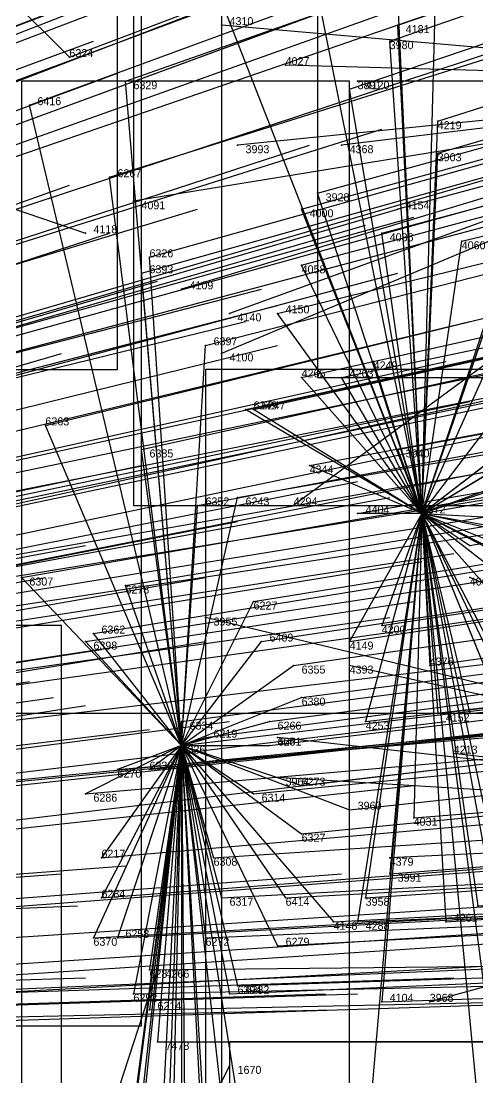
# Model space of a CAD drawing. Extents: x -0.5 to 0.59, y -0.5 to 0.59.
# Drawn here: x 0.335 to 0.392, y -0.0005 to 0.1315 of the extents above; entities that cross this region are included whole.
import ezdxf

# ---------------------------------------------------------------- set-up
doc = ezdxf.new("R2010")
doc.units = 0
for name, color, linetype in [('Clients', 3, 'CONTINUOUS'), ('Facilities', 3, 'CONTINUOUS'), ('Facilities_lines', 3, 'CONTINUOUS'), ('Min_max_boxes', 1, 'CONTINUOUS'), ('Normals', 1, 'CONTINUOUS'), ('Source_points', 5, 'CONTINUOUS'), ('Text', 3, 'CONTINUOUS')]:
    doc.layers.add(name, color=color, linetype=linetype)

msp = doc.modelspace()

# ---------------------------------------------------------------- linework, layer by layer
at = {"layer": 'Clients', "color": 5}
for p in [(0.36, 0.131, -1.25), (0.382, 0.131, -1.01), (0.381, 0.129, -1.004), (0.341, 0.127, -0.909), (0.368, 0.126, -1.25), (0.348, 0.124, -0.924), (0.376, 0.123, -0.99), (0.377, 0.124, -1.25), (0.336, 0.121, -0.894), (0.387, 0.119, -1.011), (0.362, 0.116, -1.25), (0.375, 0.116, -1.25), (0.387, 0.115, -1.009), (0.346, 0.112, -0.91), (0.372, 0.11, -0.971), (0.349, 0.109, -1.25), (0.37, 0.108, -0.965), (0.382, 0.108, -1.25), (0.343, 0.105, -1.25), (0.38, 0.105, -0.986), (0.39, 0.104, -1.008), (0.351, 0.102, -0.914), (0.37, 0.101, -0.958), (0.35, 0.1, -0.911), (0.355, 0.098, -1.25), (0.361, 0.095, -1.25), (0.367, 0.095, -0.949), (0.358, 0.091, -0.925), (0.36, 0.09, -1.25), (0.379, 0.089, -0.972), (0.37, 0.087, -0.949), (0.375, 0.087, -0.963), (0.363, 0.083, -0.932), (0.364, 0.083, -0.934), (0.338, 0.081, -0.868), (0.35, 0.078, -0.897), (0.382, 0.078, -0.975), (0.371, 0.076, -0.946), (0.362, 0.072, -0.923), (0.357, 0.071, -0.911), (0.369, 0.071, -1.25), (0.377, 0.07, -0.959), (0.391, 0.066, -0.992), (0.335, 0.062, -0.852), (0.348, 0.061, -0.883), (0.391, 0.062, -1.25), (0.364, 0.059, -0.922), (0.358, 0.057, -1.25), (0.38, 0.056, -0.96), (0.344, 0.055, -0.872), (0.343, 0.054, -0.869), (0.365, 0.054, -0.924), (0.376, 0.054, -0.949), (0.369, 0.051, -0.932), (0.376, 0.051, -1.25), (0.386, 0.051, -0.973), (0.37, 0.047, -0.931), (0.387, 0.045, -0.974), (0.391, 0.045, -0.984), (0.355, 0.044, -0.895), (0.366, 0.044, -0.923), (0.378, 0.044, -0.951), (0.358, 0.042, -0.902), (0.366, 0.041, -0.921), (0.367, 0.042, -1.25), (0.389, 0.04, -1.25), (0.347, 0.038, -0.872), (0.351, 0.038, -0.882), (0.367, 0.037, -1.25), (0.37, 0.036, -0.929), (0.343, 0.035, -0.862), (0.364, 0.035, -0.915), (0.376, 0.033, -0.944), (0.384, 0.032, -0.962), (0.37, 0.03, -0.927), (0.345, 0.027, -0.864), (0.359, 0.027, -0.899), (0.381, 0.027, -1.25), (0.381, 0.025, -0.955), (0.345, 0.022, -0.864), (0.36, 0.022, -0.902), (0.368, 0.022, -0.921), (0.378, 0.022, -0.946), (0.392, 0.021, -0.981), (0.374, 0.019, -0.936), (0.377, 0.019, -0.945), (0.388, 0.019, -0.971), (0.344, 0.017, -0.861), (0.347, 0.017, -0.869), (0.358, 0.017, -0.896), (0.367, 0.016, -0.919), (0.351, 0.013, -0.877), (0.352, 0.013, -1.25), (0.362, 0.011, -0.906), (0.349, 0.01, -0.872), (0.361, 0.01, -0.904), (0.351, 0.008, -0.878), (0.38, 0.009, -0.951), (0.386, 0.009, -1.25), (0.352, 0.004, -0.881), (0.361, 0.001, -1.25)]:
    msp.add_point(p, dxfattribs=at)
at = {"layer": 'Facilities', "color": 3}
for p in [(0.385, 0.07, -0.978), (0.355, 0.041, -0.893)]:
    msp.add_point(p, dxfattribs=at)
at = {"layer": 'Facilities_lines', "color": 3}
for p, q in [((0.301, 0.167, -0.86), (0.341, 0.127, -0.909)), ((0.385, 0.07, -0.978), (0.37, 0.145, -0.993)), ((0.385, 0.07, -0.978), (0.387, 0.144, -1.032)), ((0.385, 0.07, -0.978), (0.382, 0.135, -1.012)), ((0.258, 0.134, -1.25), (0.343, 0.105, -1.25)), ((0.385, 0.07, -0.978), (0.36, 0.134, -0.96)), ((0.441, 0.124, -1.25), (0.36, 0.131, -1.25)), ((0.385, 0.07, -0.978), (0.382, 0.131, -1.01)), ((0.385, 0.07, -0.978), (0.381, 0.129, -1.004)), ((0.441, 0.124, -1.25), (0.368, 0.126, -1.25)), ((0.355, 0.041, -0.893), (0.348, 0.124, -0.924)), ((0.441, 0.124, -1.25), (0.349, 0.109, -1.25)), ((0.441, 0.124, -1.25), (0.355, 0.098, -1.25)), ((0.441, 0.124, -1.25), (0.36, 0.09, -1.25)), ((0.441, 0.124, -1.25), (0.361, 0.095, -1.25)), ((0.441, 0.124, -1.25), (0.362, 0.116, -1.25)), ((0.441, 0.124, -1.25), (0.369, 0.071, -1.25)), ((0.441, 0.124, -1.25), (0.375, 0.116, -1.25)), ((0.385, 0.07, -0.978), (0.376, 0.123, -0.99)), ((0.441, 0.124, -1.25), (0.377, 0.124, -1.25)), ((0.441, 0.124, -1.25), (0.382, 0.108, -1.25)), ((0.355, 0.041, -0.893), (0.336, 0.121, -0.894)), ((0.385, 0.07, -0.978), (0.387, 0.119, -1.011)), ((0.385, 0.07, -0.978), (0.401, 0.118, -1.045)), ((0.385, 0.07, -0.978), (0.387, 0.115, -1.009)), ((0.355, 0.041, -0.893), (0.346, 0.112, -0.91)), ((0.385, 0.07, -0.978), (0.372, 0.11, -0.971)), ((0.385, 0.07, -0.978), (0.37, 0.108, -0.965)), ((0.385, 0.07, -0.978), (0.38, 0.105, -0.986)), ((0.385, 0.07, -0.978), (0.39, 0.104, -1.008)), ((0.355, 0.041, -0.893), (0.351, 0.102, -0.914)), ((0.385, 0.07, -0.978), (0.396, 0.102, -1.021)), ((0.385, 0.07, -0.978), (0.37, 0.101, -0.958)), ((0.355, 0.041, -0.893), (0.35, 0.1, -0.911)), ((0.385, 0.07, -0.978), (0.398, 0.099, -1.026)), ((0.385, 0.07, -0.978), (0.367, 0.095, -0.949)), ((0.355, 0.041, -0.893), (0.358, 0.091, -0.925)), ((0.385, 0.07, -0.978), (0.401, 0.091, -1.029)), ((0.385, 0.07, -0.978), (0.418, 0.09, -1.07)), ((0.385, 0.07, -0.978), (0.379, 0.089, -0.972)), ((0.385, 0.07, -0.978), (0.37, 0.087, -0.949)), ((0.385, 0.07, -0.978), (0.375, 0.087, -0.963)), ((0.385, 0.07, -0.978), (0.363, 0.083, -0.932)), ((0.385, 0.07, -0.978), (0.364, 0.083, -0.934)), ((0.385, 0.07, -0.978), (0.402, 0.083, -1.027)), ((0.385, 0.07, -0.978), (0.405, 0.082, -1.032)), ((0.355, 0.041, -0.893), (0.338, 0.081, -0.868)), ((0.385, 0.07, -0.978), (0.398, 0.08, -1.015)), ((0.355, 0.041, -0.893), (0.35, 0.078, -0.897)), ((0.385, 0.07, -0.978), (0.382, 0.078, -0.975)), ((0.385, 0.07, -0.978), (0.407, 0.078, -1.036)), ((0.385, 0.07, -0.978), (0.371, 0.076, -0.946)), ((0.385, 0.07, -0.978), (0.397, 0.074, -1.01)), ((0.355, 0.041, -0.893), (0.362, 0.072, -0.923)), ((0.355, 0.041, -0.893), (0.357, 0.071, -0.911)), ((0.385, 0.07, -0.978), (0.376, 0.054, -0.949)), ((0.385, 0.07, -0.978), (0.377, 0.019, -0.945)), ((0.385, 0.07, -0.978), (0.377, 0.07, -0.959)), ((0.385, 0.07, -0.978), (0.378, -0.011, -0.945)), ((0.385, 0.07, -0.978), (0.378, 0.022, -0.946)), ((0.385, 0.07, -0.978), (0.378, 0.044, -0.951)), ((0.385, 0.07, -0.978), (0.38, 0.009, -0.951)), ((0.385, 0.07, -0.978), (0.38, 0.056, -0.96)), ((0.385, 0.07, -0.978), (0.381, 0.025, -0.955)), ((0.385, 0.07, -0.978), (0.384, 0.032, -0.962)), ((0.385, 0.07, -0.978), (0.392, -0.004, -0.979)), ((0.385, 0.07, -0.978), (0.393, 0.009, -0.983)), ((0.385, 0.07, -0.978), (0.395, 0.016, -0.989)), ((0.385, 0.07, -0.978), (0.392, 0.021, -0.981)), ((0.385, 0.07, -0.978), (0.396, 0.018, -0.992)), ((0.385, 0.07, -0.978), (0.388, 0.019, -0.971)), ((0.385, 0.07, -0.978), (0.396, 0.043, -0.996)), ((0.385, 0.07, -0.978), (0.4, 0.053, -1.009)), ((0.385, 0.07, -0.978), (0.387, 0.045, -0.974)), ((0.385, 0.07, -0.978), (0.413, 0.056, -1.041)), ((0.385, 0.07, -0.978), (0.404, 0.06, -1.021)), ((0.385, 0.07, -0.978), (0.394, 0.063, -0.997)), ((0.385, 0.07, -0.978), (0.413, 0.065, -1.044)), ((0.385, 0.07, -0.978), (0.396, 0.047, -0.997)), ((0.385, 0.07, -0.978), (0.391, 0.066, -0.992)), ((0.385, 0.07, -0.978), (0.405, 0.021, -1.013)), ((0.385, 0.07, -0.978), (0.397, 0.047, -0.998)), ((0.385, 0.07, -0.978), (0.391, 0.045, -0.984)), ((0.385, 0.07, -0.978), (0.413, 0.064, -1.044)), ((0.385, 0.07, -0.978), (0.386, 0.051, -0.973)), ((0.385, 0.07, -0.978), (0.41, 0.06, -1.036)), ((0.385, 0.07, -0.978), (0.422, 0.068, -1.069)), ((0.355, 0.041, -0.893), (0.335, 0.062, -0.852)), ((0.355, 0.041, -0.893), (0.348, 0.061, -0.883)), ((0.466, 0.031, -1.25), (0.391, 0.062, -1.25)), ((0.355, 0.041, -0.893), (0.364, 0.059, -0.922)), ((0.466, 0.031, -1.25), (0.358, 0.057, -1.25)), ((0.355, 0.041, -0.893), (0.344, 0.055, -0.872)), ((0.355, 0.041, -0.893), (0.343, 0.054, -0.869)), ((0.355, 0.041, -0.893), (0.365, 0.054, -0.924)), ((0.355, 0.041, -0.893), (0.369, 0.051, -0.932)), ((0.466, 0.031, -1.25), (0.376, 0.051, -1.25)), ((0.355, 0.041, -0.893), (0.37, 0.047, -0.931)), ((0.355, 0.041, -0.893), (0.366, 0.044, -0.923)), ((0.355, 0.041, -0.893), (0.355, 0.044, -0.895)), ((0.355, 0.041, -0.893), (0.343, 0.035, -0.862)), ((0.355, 0.041, -0.893), (0.343, -0.052, -0.868)), ((0.355, 0.041, -0.893), (0.343, -0.072, -0.876)), ((0.355, 0.041, -0.893), (0.343, -0.066, -0.874)), ((0.355, 0.041, -0.893), (0.344, 0.017, -0.861)), ((0.355, 0.041, -0.893), (0.345, 0.027, -0.864)), ((0.355, 0.041, -0.893), (0.345, 0.022, -0.864)), ((0.355, 0.041, -0.893), (0.347, 0.017, -0.869)), ((0.355, 0.041, -0.893), (0.347, 0.038, -0.872)), ((0.355, 0.041, -0.893), (0.348, -0.096, -0.902)), ((0.355, 0.041, -0.893), (0.348, -0.012, -0.871)), ((0.355, 0.041, -0.893), (0.349, 0.01, -0.872)), ((0.355, 0.041, -0.893), (0.351, 0.013, -0.877)), ((0.355, 0.041, -0.893), (0.351, 0.008, -0.878)), ((0.355, 0.041, -0.893), (0.351, 0.038, -0.882)), ((0.355, 0.041, -0.893), (0.352, 0.004, -0.881)), ((0.355, 0.041, -0.893), (0.352, -0.046, -0.888)), ((0.355, 0.041, -0.893), (0.352, -0.093, -0.911)), ((0.355, 0.041, -0.893), (0.358, 0.042, -0.902)), ((0.355, 0.041, -0.893), (0.376, 0.033, -0.944)), ((0.355, 0.041, -0.893), (0.374, 0.019, -0.936)), ((0.355, 0.041, -0.893), (0.366, 0.041, -0.921)), ((0.355, 0.041, -0.893), (0.358, 0.017, -0.896)), ((0.355, 0.041, -0.893), (0.37, 0.036, -0.929)), ((0.355, 0.041, -0.893), (0.367, 0.016, -0.919)), ((0.355, 0.041, -0.893), (0.362, 0.011, -0.906)), ((0.355, 0.041, -0.893), (0.359, 0.027, -0.899)), ((0.355, 0.041, -0.893), (0.364, 0.035, -0.915)), ((0.355, 0.041, -0.893), (0.36, 0.022, -0.902)), ((0.355, 0.041, -0.893), (0.37, 0.03, -0.927)), ((0.355, 0.041, -0.893), (0.361, 0.01, -0.904)), ((0.355, 0.041, -0.893), (0.368, 0.022, -0.921)), ((0.355, 0.041, -0.893), (0.362, -0.021, -0.907)), ((0.355, 0.041, -0.893), (0.355, -0.061, -0.901)), ((0.355, 0.041, -0.893), (0.355, -0.026, -0.89)), ((0.355, 0.041, -0.893), (0.361, -0.06, -0.915)), ((0.355, 0.041, -0.893), (0.367, -0.035, -0.922)), ((0.355, 0.041, -0.893), (0.359, -0.036, -0.903)), ((0.355, 0.041, -0.893), (0.356, -0.078, -0.91)), ((0.355, 0.041, -0.893), (0.356, -0.075, -0.91)), ((0.466, 0.031, -1.25), (0.367, 0.042, -1.25)), ((0.466, 0.031, -1.25), (0.389, 0.04, -1.25)), ((0.466, 0.031, -1.25), (0.367, 0.037, -1.25)), ((0.466, 0.031, -1.25), (0.381, 0.027, -1.25)), ((0.466, 0.031, -1.25), (0.386, 0.009, -1.25)), ((0.323, -0.076, -1.25), (0.352, 0.013, -1.25)), ((0.323, -0.076, -1.25), (0.361, 0.001, -1.25))]:
    msp.add_line(p, q, dxfattribs=at)
at = {"layer": 'Min_max_boxes', "color": 1}
for p, q in [((0.35, 0.006, -1.25), (0.35, 0.243, -1.25)), ((0.35, 0.006, -1.25), (0.35, 0.243, -1.25)), ((0.372, 0.24, -1.171), (0.372, 0.087, -1.171)), ((0.372, 0.24, -1.045), (0.372, 0.087, -1.045)), ((0.347, 0.088, -0.94), (0.347, 0.212, -0.94)), ((0.347, 0.088, -0.786), (0.347, 0.212, -0.786)), ((0.349, 0.183, -1.25), (0.349, 0.071, -1.25)), ((0.349, 0.183, -1.232), (0.349, 0.071, -1.232)), ((0.36, 0.145, -1.07), (0.36, -0.011, -1.07)), ((0.36, 0.145, -0.932), (0.36, -0.011, -0.932)), ((0.376, 0.124, -0.944), (0.335, 0.124, -0.944)), ((0.335, 0.124, -0.944), (0.335, -0.096, -0.944)), ((0.376, 0.124, -0.852), (0.335, 0.124, -0.852)), ((0.335, 0.124, -0.852), (0.335, -0.096, -0.852)), ((0.335, 0.124, -0.944), (0.335, 0.124, -0.852)), ((0.376, -0.096, -0.944), (0.376, 0.124, -0.944)), ((0.376, -0.096, -0.852), (0.376, 0.124, -0.852)), ((0.376, 0.124, -0.944), (0.376, 0.124, -0.852)), ((0.265, 0.088, -0.94), (0.347, 0.088, -0.94)), ((0.265, 0.088, -0.786), (0.347, 0.088, -0.786)), ((0.347, 0.088, -0.94), (0.347, 0.088, -0.786)), ((0.499, 0.088, -1.25), (0.358, 0.088, -1.25)), ((0.358, 0.088, -1.25), (0.358, -0.013, -1.25)), ((0.499, 0.088, -1.209), (0.358, 0.088, -1.209)), ((0.358, 0.088, -1.209), (0.358, -0.013, -1.209)), ((0.358, 0.088, -1.25), (0.358, 0.088, -1.209)), ((0.372, 0.087, -1.171), (0.442, 0.087, -1.171)), ((0.372, 0.087, -1.045), (0.442, 0.087, -1.045)), ((0.372, 0.087, -1.171), (0.372, 0.087, -1.045)), ((0.349, 0.071, -1.25), (0.481, 0.071, -1.25)), ((0.349, 0.071, -1.232), (0.481, 0.071, -1.232)), ((0.349, 0.071, -1.25), (0.349, 0.071, -1.232)), ((0.34, 0.056, -0.853), (0.282, 0.056, -0.853)), ((0.34, 0.056, -0.705), (0.282, 0.056, -0.705)), ((0.34, -0.088, -0.853), (0.34, 0.056, -0.853)), ((0.34, -0.088, -0.705), (0.34, 0.056, -0.705)), ((0.34, 0.056, -0.853), (0.34, 0.056, -0.705)), ((0.401, 0.045, -1.25), (0.231, 0.045, -1.25)), ((0.401, 0.045, -1.25), (0.231, 0.045, -1.25)), ((0.146, 0.006, -1.25), (0.35, 0.006, -1.25)), ((0.146, 0.006, -1.25), (0.35, 0.006, -1.25)), ((0.35, 0.006, -1.25), (0.35, 0.006, -1.25)), ((0.42, 0.004, -1.055), (0.361, 0.004, -1.055)), ((0.361, 0.004, -1.055), (0.361, -0.109, -1.055)), ((0.42, 0.004, -0.917), (0.361, 0.004, -0.917)), ((0.361, 0.004, -0.917), (0.361, -0.109, -0.917)), ((0.361, 0.004, -1.055), (0.361, 0.004, -0.917))]:
    msp.add_line(p, q, dxfattribs=at)
at = {"layer": 'Normals', "color": 1}
for p, q in [((0.341, 0.127, -0.909), (0.428, 0.16, -0.873)), ((0.382, 0.131, -1.01), (0.47, 0.161, -0.972)), ((0.327, 0.126, -0.876), (0.413, 0.159, -0.838)), ((0.381, 0.129, -1.004), (0.468, 0.159, -0.966)), ((0.348, 0.124, -0.924), (0.436, 0.155, -0.888)), ((0.326, 0.121, -0.869), (0.412, 0.153, -0.831)), ((0.336, 0.121, -0.894), (0.423, 0.153, -0.856)), ((0.376, 0.123, -0.99), (0.464, 0.153, -0.952)), ((0.311, 0.115, -0.828), (0.397, 0.148, -0.791)), ((0.387, 0.119, -1.011), (0.475, 0.147, -0.973)), ((0.285, 0.112, -0.765), (0.371, 0.145, -0.728)), ((0.311, 0.11, -0.826), (0.398, 0.142, -0.788)), ((0.32, 0.111, -0.846), (0.407, 0.142, -0.809)), ((0.274, 0.108, -0.736), (0.361, 0.141, -0.7)), ((0.321, 0.11, -0.847), (0.408, 0.14, -0.81)), ((0.346, 0.112, -0.91), (0.435, 0.14, -0.872)), ((0.387, 0.115, -1.009), (0.476, 0.141, -0.972)), ((0.263, 0.102, -0.706), (0.35, 0.136, -0.669)), ((0.292, 0.103, -0.774), (0.379, 0.135, -0.737)), ((0.372, 0.11, -0.971), (0.462, 0.135, -0.933)), ((0.37, 0.108, -0.965), (0.46, 0.133, -0.927)), ((0.319, 0.103, -0.838), (0.407, 0.132, -0.801)), ((0.36, 0.131, -1.25), (0.36, 0.131, -1.15)), ((0.257, 0.097, -0.686), (0.344, 0.129, -0.648)), ((0.38, 0.105, -0.986), (0.47, 0.129, -0.949)), ((0.351, 0.102, -0.914), (0.44, 0.127, -0.875)), ((0.368, 0.126, -1.25), (0.368, 0.126, -1.15)), ((0.39, 0.104, -1.008), (0.48, 0.126, -0.971)), ((0.26, 0.093, -0.689), (0.347, 0.125, -0.652)), ((0.35, 0.1, -0.911), (0.439, 0.125, -0.873)), ((0.37, 0.101, -0.958), (0.459, 0.125, -0.921)), ((0.377, 0.124, -1.25), (0.377, 0.124, -1.15)), ((0.291, 0.09, -0.762), (0.38, 0.118, -0.725)), ((0.367, 0.095, -0.949), (0.457, 0.117, -0.911)), ((0.282, 0.087, -0.739), (0.371, 0.116, -0.702)), ((0.362, 0.116, -1.25), (0.362, 0.116, -1.15)), ((0.375, 0.116, -1.25), (0.375, 0.116, -1.15)), ((0.358, 0.091, -0.925), (0.448, 0.114, -0.886)), ((0.254, 0.08, -0.667), (0.341, 0.111, -0.628)), ((0.305, 0.086, -0.792), (0.394, 0.112, -0.755)), ((0.312, 0.086, -0.809), (0.402, 0.111, -0.772)), ((0.326, 0.088, -0.844), (0.416, 0.112, -0.808)), ((0.349, 0.109, -1.25), (0.349, 0.109, -1.15)), ((0.379, 0.089, -0.972), (0.469, 0.109, -0.935)), ((0.268, 0.081, -0.699), (0.357, 0.108, -0.662)), ((0.293, 0.082, -0.761), (0.382, 0.108, -0.724)), ((0.294, 0.082, -0.763), (0.384, 0.107, -0.726)), ((0.37, 0.087, -0.949), (0.46, 0.107, -0.911)), ((0.382, 0.108, -1.25), (0.382, 0.108, -1.15)), ((0.288, 0.08, -0.748), (0.378, 0.106, -0.711)), ((0.375, 0.087, -0.963), (0.466, 0.106, -0.926)), ((0.257, 0.076, -0.671), (0.346, 0.105, -0.634)), ((0.343, 0.105, -1.25), (0.343, 0.105, -1.15)), ((0.338, 0.081, -0.868), (0.428, 0.103, -0.831)), ((0.363, 0.083, -0.932), (0.454, 0.103, -0.895)), ((0.364, 0.083, -0.934), (0.455, 0.103, -0.896)), ((0.292, 0.076, -0.754), (0.382, 0.1, -0.717)), ((0.263, 0.073, -0.682), (0.352, 0.099, -0.645)), ((0.276, 0.075, -0.714), (0.365, 0.098, -0.676)), ((0.35, 0.078, -0.897), (0.44, 0.098, -0.859)), ((0.355, 0.098, -1.25), (0.355, 0.098, -1.15)), ((0.278, 0.073, -0.718), (0.367, 0.096, -0.68)), ((0.273, 0.072, -0.706), (0.363, 0.094, -0.668)), ((0.3, 0.072, -0.772), (0.391, 0.094, -0.736)), ((0.327, 0.075, -0.838), (0.418, 0.095, -0.801)), ((0.361, 0.095, -1.25), (0.361, 0.095, -1.15)), ((0.382, 0.078, -0.975), (0.473, 0.095, -0.938)), ((0.371, 0.076, -0.946), (0.462, 0.093, -0.908)), ((0.251, 0.064, -0.648), (0.34, 0.09, -0.61)), ((0.278, 0.069, -0.715), (0.367, 0.091, -0.677)), ((0.36, 0.09, -1.25), (0.36, 0.09, -1.15)), ((0.298, 0.069, -0.764), (0.388, 0.089, -0.727)), ((0.325, 0.071, -0.831), (0.416, 0.089, -0.795)), ((0.305, 0.069, -0.782), (0.396, 0.088, -0.745)), ((0.357, 0.071, -0.911), (0.448, 0.088, -0.873)), ((0.362, 0.072, -0.923), (0.454, 0.088, -0.886)), ((0.316, 0.067, -0.806), (0.406, 0.086, -0.769)), ((0.317, 0.068, -0.81), (0.408, 0.087, -0.772)), ((0.377, 0.07, -0.959), (0.469, 0.086, -0.922)), ((0.385, 0.07, -0.978), (0.476, 0.086, -0.941)), ((0.306, 0.065, -0.783), (0.397, 0.085, -0.746)), ((0.3, 0.065, -0.769), (0.391, 0.084, -0.732)), ((0.391, 0.066, -0.992), (0.483, 0.082, -0.954)), ((0.304, 0.061, -0.775), (0.395, 0.08, -0.738)), ((0.318, 0.062, -0.809), (0.409, 0.078, -0.773)), ((0.335, 0.062, -0.852), (0.427, 0.078, -0.815)), ((0.311, 0.059, -0.791), (0.402, 0.077, -0.754)), ((0.259, 0.057, -0.663), (0.35, 0.076, -0.627)), ((0.348, 0.061, -0.883), (0.439, 0.076, -0.845)), ((0.286, 0.056, -0.729), (0.377, 0.074, -0.691)), ((0.321, 0.06, -0.816), (0.413, 0.075, -0.78)), ((0.328, 0.059, -0.833), (0.42, 0.074, -0.796)), ((0.364, 0.059, -0.922), (0.456, 0.074, -0.884)), ((0.289, 0.055, -0.737), (0.381, 0.072, -0.699)), ((0.318, 0.056, -0.808), (0.41, 0.07, -0.771)), ((0.344, 0.055, -0.872), (0.436, 0.07, -0.834)), ((0.369, 0.071, -1.25), (0.369, 0.071, -1.15)), ((0.38, 0.056, -0.96), (0.472, 0.07, -0.923)), ((0.271, 0.051, -0.69), (0.362, 0.069, -0.652)), ((0.343, 0.054, -0.869), (0.435, 0.068, -0.832)), ((0.365, 0.054, -0.924), (0.457, 0.068, -0.887)), ((0.376, 0.054, -0.949), (0.468, 0.068, -0.912)), ((0.252, 0.049, -0.641), (0.343, 0.066, -0.604)), ((0.298, 0.051, -0.755), (0.389, 0.065, -0.717)), ((0.293, 0.049, -0.744), (0.385, 0.064, -0.706)), ((0.369, 0.051, -0.932), (0.461, 0.064, -0.895)), ((0.386, 0.051, -0.973), (0.478, 0.064, -0.936)), ((0.246, 0.046, -0.626), (0.338, 0.062, -0.589)), ((0.266, 0.046, -0.676), (0.358, 0.062, -0.639)), ((0.391, 0.062, -1.25), (0.391, 0.062, -1.15)), ((0.292, 0.045, -0.74), (0.384, 0.059, -0.702)), ((0.37, 0.047, -0.931), (0.462, 0.059, -0.895)), ((0.289, 0.044, -0.731), (0.381, 0.057, -0.693)), ((0.309, 0.045, -0.781), (0.401, 0.058, -0.744)), ((0.358, 0.057, -1.25), (0.358, 0.057, -1.15)), ((0.355, 0.044, -0.895), (0.447, 0.056, -0.857)), ((0.366, 0.044, -0.923), (0.458, 0.056, -0.885)), ((0.387, 0.045, -0.974), (0.479, 0.056, -0.937)), ((0.378, 0.044, -0.951), (0.47, 0.055, -0.914)), ((0.391, 0.045, -0.984), (0.484, 0.055, -0.947)), ((0.253, 0.039, -0.64), (0.345, 0.053, -0.604)), ((0.266, 0.039, -0.673), (0.358, 0.054, -0.636)), ((0.316, 0.042, -0.797), (0.408, 0.053, -0.76)), ((0.358, 0.042, -0.902), (0.45, 0.054, -0.864)), ((0.355, 0.041, -0.893), (0.447, 0.052, -0.856)), ((0.366, 0.041, -0.921), (0.458, 0.052, -0.884)), ((0.376, 0.051, -1.25), (0.376, 0.051, -1.15)), ((0.244, 0.035, -0.617), (0.336, 0.049, -0.579)), ((0.351, 0.038, -0.882), (0.443, 0.048, -0.844)), ((0.247, 0.034, -0.623), (0.339, 0.047, -0.585)), ((0.37, 0.036, -0.929), (0.462, 0.047, -0.892)), ((0.251, 0.032, -0.633), (0.343, 0.046, -0.596)), ((0.325, 0.035, -0.818), (0.417, 0.045, -0.78)), ((0.347, 0.038, -0.872), (0.439, 0.046, -0.834)), ((0.268, 0.032, -0.676), (0.361, 0.044, -0.639)), ((0.296, 0.033, -0.746), (0.388, 0.044, -0.708)), ((0.317, 0.035, -0.796), (0.409, 0.044, -0.759)), ((0.319, 0.035, -0.801), (0.411, 0.044, -0.764)), ((0.364, 0.035, -0.915), (0.457, 0.044, -0.878)), ((0.259, 0.032, -0.652), (0.351, 0.043, -0.616)), ((0.343, 0.035, -0.862), (0.435, 0.043, -0.824)), ((0.376, 0.033, -0.944), (0.469, 0.043, -0.907)), ((0.367, 0.042, -1.25), (0.367, 0.042, -1.15)), ((0.389, 0.04, -1.25), (0.389, 0.04, -1.15)), ((0.37, 0.03, -0.927), (0.462, 0.039, -0.89)), ((0.384, 0.032, -0.962), (0.476, 0.039, -0.925)), ((0.295, 0.027, -0.742), (0.387, 0.038, -0.704)), ((0.367, 0.037, -1.25), (0.367, 0.037, -1.15)), ((0.292, 0.026, -0.733), (0.384, 0.036, -0.696)), ((0.345, 0.027, -0.864), (0.437, 0.035, -0.826)), ((0.359, 0.027, -0.899), (0.451, 0.033, -0.861)), ((0.381, 0.025, -0.955), (0.474, 0.032, -0.918)), ((0.345, 0.022, -0.864), (0.437, 0.029, -0.826)), ((0.378, 0.022, -0.946), (0.47, 0.028, -0.909)), ((0.322, 0.02, -0.807), (0.415, 0.027, -0.77)), ((0.36, 0.022, -0.902), (0.453, 0.027, -0.865)), ((0.368, 0.022, -0.921), (0.461, 0.027, -0.884)), ((0.381, 0.027, -1.25), (0.381, 0.027, -1.15)), ((0.255, 0.019, -0.64), (0.348, 0.026, -0.604)), ((0.247, 0.018, -0.62), (0.34, 0.025, -0.583)), ((0.283, 0.018, -0.708), (0.375, 0.025, -0.67)), ((0.374, 0.019, -0.936), (0.467, 0.024, -0.899)), ((0.388, 0.019, -0.971), (0.481, 0.025, -0.934)), ((0.392, 0.021, -0.981), (0.485, 0.025, -0.944)), ((0.377, 0.019, -0.945), (0.47, 0.023, -0.907)), ((0.318, 0.016, -0.795), (0.41, 0.022, -0.759)), ((0.344, 0.017, -0.861), (0.436, 0.022, -0.823)), ((0.347, 0.017, -0.869), (0.44, 0.022, -0.832)), ((0.249, 0.017, -0.625), (0.342, 0.021, -0.588)), ((0.358, 0.017, -0.896), (0.451, 0.021, -0.858)), ((0.367, 0.016, -0.919), (0.46, 0.021, -0.882)), ((0.323, 0.013, -0.808), (0.415, 0.019, -0.77)), ((0.313, 0.011, -0.782), (0.405, 0.017, -0.745)), ((0.31, 0.009, -0.776), (0.403, 0.014, -0.739)), ((0.321, 0.01, -0.802), (0.413, 0.014, -0.765)), ((0.351, 0.013, -0.877), (0.444, 0.014, -0.84)), ((0.361, 0.01, -0.904), (0.454, 0.014, -0.867)), ((0.362, 0.011, -0.906), (0.455, 0.014, -0.869)), ((0.25, 0.009, -0.626), (0.343, 0.012, -0.589)), ((0.297, 0.009, -0.742), (0.389, 0.012, -0.704)), ((0.349, 0.01, -0.872), (0.441, 0.012, -0.835)), ((0.352, 0.013, -1.25), (0.352, 0.013, -1.15)), ((0.38, 0.009, -0.951), (0.473, 0.012, -0.914)), ((0.281, 0.007, -0.702), (0.373, 0.01, -0.664)), ((0.284, 0.007, -0.711), (0.377, 0.01, -0.672)), ((0.351, 0.008, -0.878), (0.444, 0.01, -0.841)), ((0.282, 0.006, -0.705), (0.374, 0.008, -0.667)), ((0.312, 0.006, -0.78), (0.405, 0.009, -0.743)), ((0.386, 0.009, -1.25), (0.386, 0.009, -1.15)), ((0.352, 0.004, -0.881), (0.445, 0.004, -0.844)), ((0.361, 0.001, -1.25), (0.361, 0.001, -1.15))]:
    msp.add_line(p, q, dxfattribs=at)
at = {"layer": 'Source_points', "color": 5}
for p in [(0.36, 0.131, -1.25), (0.382, 0.131, -1.01), (0.381, 0.129, -1.004), (0.341, 0.127, -0.909), (0.368, 0.126, -1.25), (0.348, 0.124, -0.924), (0.376, 0.123, -0.99), (0.377, 0.124, -1.25), (0.336, 0.121, -0.894), (0.387, 0.119, -1.011), (0.362, 0.116, -1.25), (0.375, 0.116, -1.25), (0.387, 0.115, -1.009), (0.346, 0.112, -0.91), (0.372, 0.11, -0.971), (0.349, 0.109, -1.25), (0.37, 0.108, -0.965), (0.382, 0.108, -1.25), (0.343, 0.105, -1.25), (0.38, 0.105, -0.986), (0.39, 0.104, -1.008), (0.351, 0.102, -0.914), (0.37, 0.101, -0.958), (0.35, 0.1, -0.911), (0.355, 0.098, -1.25), (0.361, 0.095, -1.25), (0.367, 0.095, -0.949), (0.358, 0.091, -0.925), (0.36, 0.09, -1.25), (0.379, 0.089, -0.972), (0.37, 0.087, -0.949), (0.375, 0.087, -0.963), (0.363, 0.083, -0.932), (0.364, 0.083, -0.934), (0.338, 0.081, -0.868), (0.35, 0.078, -0.897), (0.382, 0.078, -0.975), (0.371, 0.076, -0.946), (0.362, 0.072, -0.923), (0.357, 0.071, -0.911), (0.369, 0.071, -1.25), (0.377, 0.07, -0.959), (0.385, 0.07, -0.978), (0.391, 0.066, -0.992), (0.335, 0.062, -0.852), (0.348, 0.061, -0.883), (0.391, 0.062, -1.25), (0.364, 0.059, -0.922), (0.358, 0.057, -1.25), (0.38, 0.056, -0.96), (0.344, 0.055, -0.872), (0.343, 0.054, -0.869), (0.365, 0.054, -0.924), (0.376, 0.054, -0.949), (0.369, 0.051, -0.932), (0.376, 0.051, -1.25), (0.386, 0.051, -0.973), (0.37, 0.047, -0.931), (0.387, 0.045, -0.974), (0.391, 0.045, -0.984), (0.355, 0.044, -0.895), (0.366, 0.044, -0.923), (0.378, 0.044, -0.951), (0.355, 0.041, -0.893), (0.358, 0.042, -0.902), (0.366, 0.041, -0.921), (0.367, 0.042, -1.25), (0.389, 0.04, -1.25), (0.347, 0.038, -0.872), (0.351, 0.038, -0.882), (0.367, 0.037, -1.25), (0.37, 0.036, -0.929), (0.343, 0.035, -0.862), (0.364, 0.035, -0.915), (0.376, 0.033, -0.944), (0.384, 0.032, -0.962), (0.37, 0.03, -0.927), (0.345, 0.027, -0.864), (0.359, 0.027, -0.899), (0.381, 0.027, -1.25), (0.381, 0.025, -0.955), (0.345, 0.022, -0.864), (0.36, 0.022, -0.902), (0.368, 0.022, -0.921), (0.378, 0.022, -0.946), (0.392, 0.021, -0.981), (0.374, 0.019, -0.936), (0.377, 0.019, -0.945), (0.388, 0.019, -0.971), (0.344, 0.017, -0.861), (0.347, 0.017, -0.869), (0.358, 0.017, -0.896), (0.367, 0.016, -0.919), (0.351, 0.013, -0.877), (0.352, 0.013, -1.25), (0.362, 0.011, -0.906), (0.349, 0.01, -0.872), (0.361, 0.01, -0.904), (0.351, 0.008, -0.878), (0.38, 0.009, -0.951), (0.386, 0.009, -1.25), (0.352, 0.004, -0.881), (0.361, 0.001, -1.25)]:
    msp.add_point(p, dxfattribs=at)

# ---------------------------------------------------------------- texts
at = {"layer": 'Text', "color": 3}
for s, p in [('4310', (0.361, 0.131, -1.25)), ('4181', (0.383, 0.13, -1.01)), ('3980', (0.381, 0.128, -1.004)), ('6324', (0.341, 0.127, -0.909)), ('4027', (0.368, 0.126, -1.25)), ('6329', (0.349, 0.123, -0.924)), ('3891', (0.377, 0.123, -0.99)), ('4120', (0.378, 0.123, -1.25)), ('6416', (0.337, 0.121, -0.894)), ('4219', (0.387, 0.118, -1.011)), ('3993', (0.363, 0.115, -1.25)), ('4368', (0.376, 0.115, -1.25)), ('3903', (0.387, 0.114, -1.009)), ('6267', (0.347, 0.112, -0.91)), ('3928', (0.373, 0.109, -0.971)), ('4091', (0.35, 0.108, -1.25)), ('4154', (0.383, 0.108, -1.25)), ('4000', (0.371, 0.107, -0.965)), ('4118', (0.344, 0.105, -1.25)), ('4036', (0.381, 0.104, -0.986)), ('6326', (0.351, 0.102, -0.914)), ('4060', (0.39, 0.103, -1.008)), ('6393', (0.351, 0.1, -0.911)), ('4058', (0.37, 0.1, -0.958)), ('4109', (0.356, 0.098, -1.25)), ('4150', (0.368, 0.095, -0.949)), ('4140', (0.362, 0.094, -1.25)), ('6397', (0.359, 0.091, -0.925)), ('4100', (0.361, 0.089, -1.25)), ('4249', (0.379, 0.088, -0.972)), ('4265', (0.37, 0.087, -0.949)), ('4263', (0.376, 0.087, -0.963)), ('6249', (0.364, 0.083, -0.932)), ('6247', (0.365, 0.083, -0.934)), ('6263', (0.338, 0.081, -0.868)), ('6385', (0.351, 0.077, -0.897)), ('3940', (0.383, 0.077, -0.975)), ('4344', (0.371, 0.075, -0.946)), ('6352', (0.358, 0.071, -0.911)), ('6243', (0.363, 0.071, -0.923)), ('4294', (0.369, 0.071, -1.25)), ('4404', (0.378, 0.07, -0.959)), ('4372', (0.385, 0.07, -0.978)), ('6307', (0.336, 0.061, -0.852)), ('6278', (0.348, 0.06, -0.883)), ('4068', (0.391, 0.061, -1.25)), ('6227', (0.364, 0.058, -0.922)), ('3955', (0.359, 0.056, -1.25)), ('6362', (0.345, 0.055, -0.872)), ('4200', (0.38, 0.055, -0.96)), ('6409', (0.366, 0.054, -0.924)), ('6398', (0.344, 0.053, -0.869)), ('4149', (0.376, 0.053, -0.949)), ('4376', (0.386, 0.051, -0.973)), ('6355', (0.37, 0.05, -0.932)), ('4393', (0.376, 0.05, -1.25)), ('6380', (0.37, 0.046, -0.931)), ('4152', (0.388, 0.044, -0.974)), ('6334', (0.356, 0.043, -0.895)), ('6266', (0.367, 0.043, -0.923)), ('4253', (0.378, 0.043, -0.951)), ('6219', (0.359, 0.042, -0.902)), ('6336', (0.355, 0.04, -0.893)), ('4001', (0.367, 0.041, -1.25)), ('6251', (0.367, 0.041, -0.921)), ('4213', (0.389, 0.04, -1.25)), ('6339', (0.351, 0.038, -0.882)), ('6270', (0.347, 0.037, -0.872)), ('3964', (0.368, 0.036, -1.25)), ('6273', (0.37, 0.036, -0.929)), ('6286', (0.344, 0.034, -0.862)), ('6314', (0.365, 0.034, -0.915)), ('3960', (0.377, 0.033, -0.944)), ('4031', (0.384, 0.031, -0.962)), ('6327', (0.37, 0.029, -0.927)), ('6217', (0.345, 0.027, -0.864)), ('6308', (0.359, 0.026, -0.899)), ('4379', (0.381, 0.026, -1.25)), ('3991', (0.382, 0.024, -0.955)), ('6284', (0.345, 0.022, -0.864)), ('6317', (0.361, 0.021, -0.902)), ('6414', (0.368, 0.021, -0.921)), ('3958', (0.378, 0.021, -0.946)), ('4261', (0.389, 0.019, -0.971)), ('4148', (0.374, 0.018, -0.936)), ('4288', (0.378, 0.018, -0.945)), ('6258', (0.348, 0.017, -0.869)), ('6370', (0.344, 0.016, -0.861)), ('6272', (0.358, 0.016, -0.896)), ('6279', (0.368, 0.016, -0.919)), ('6281', (0.351, 0.012, -0.877)), ('4266', (0.353, 0.012, -1.25)), ('6394', (0.362, 0.01, -0.904)), ('6282', (0.363, 0.01, -0.906)), ('6292', (0.349, 0.009, -0.872)), ('4104', (0.381, 0.009, -0.951)), ('3968', (0.386, 0.009, -1.25)), ('6214', (0.352, 0.008, -0.878)), ('7478', (0.353, 0.003, -0.881)), ('1670', (0.362, 0, -1.25))]:
    msp.add_text(s, height=0.001, dxfattribs=at).set_placement(p)

doc.saveas('drawing.dxf')
